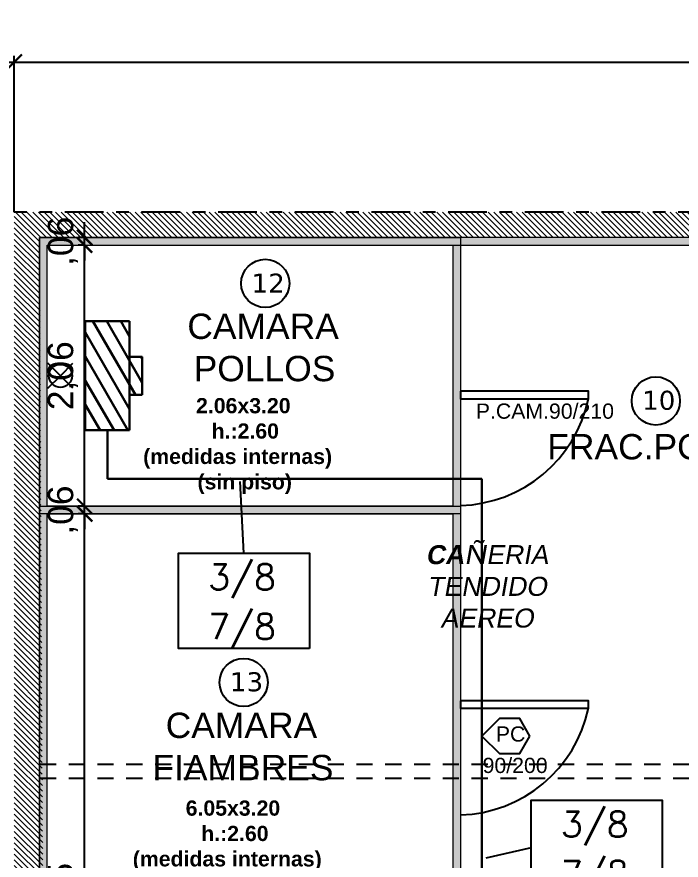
# Model space of a CAD drawing. Header units: metres. Extents: x 1093 to 1459, y -137 to 62.
# Drawn here: x 1100.01 to 1105.25, y -5.58 to 1.07 of the extents above; entities that cross this region are included whole.
import ezdxf

# ---------------------------------------------------------------- set-up
doc = ezdxf.new("R2010")
doc.units = ezdxf.units.M
doc.header["$LTSCALE"] = 0.508
doc.header["$PDMODE"] = 1
doc.header["$PDSIZE"] = -2
doc.linetypes.add('ACAD_ISO10W100', pattern=[18, 12, -3, 0, -3])
doc.linetypes.add('HIDDEN', pattern=[0.375, 0.25, -0.125])
doc.layers.get('0').update_dxf_attribs({"color": 9})
doc.layers.get('Defpoints').update_dxf_attribs({"color": 9})
for name, color, linetype in [('1-EJES', 9, 'ACAD_ISO10W100'), ('1-PROY', 9, 'HIDDEN'), ('2-Desig-Carp', 9, 'Continuous'), ('2-texto', 9, 'Continuous'), ('3-camara', 9, 'Continuous'), ('3-muros', 9, 'Continuous'), ('8-cotas-100', 9, 'Continuous'), ('9-Hatch', 9, 'Continuous'), ('9-Hatch existente', 9, 'Continuous'), ('arq carpinterias', 9, 'Continuous'), ('IFA-Desagues', 212, 'Continuous'), ('IFA-MEDIA 02', 40, 'Continuous'), ('IFA-TEXTOS', 70, 'Continuous')]:
    doc.layers.add(name, color=color, linetype=linetype)
doc.layers.add('IFA-MEDIA 01', color=30, linetype='Continuous', lineweight=30)
doc.styles.add('ARIAL', font='arial.ttf', dxfattribs={"width": 1.15, "oblique": 10})
doc.styles.add('Helvetica (bold)', font='')
doc.styles.add('swiss', font='swissel.ttf')
doc.styles.get('Helvetica (bold)').set_extended_font_data('Helvetica', bold=True)
doc.dimstyles.new('dim-100', dxfattribs={"dimtxt": 0.2, "dimasz": 0.12, "dimexe": 0.05, "dimexo": 0, "dimgap": 0.05, "dimtad": 1, "dimzin": 4, "dimtxsty": 'swiss', "dimblk": 'ARCHTICK', "dimcen": 0.5, "dimdle": 0.1, "dimclrd": 256, "dimclre": 252, "dimclrt": 256, "dimadec": 0, "dimazin": 0, "dimtfac": 1, "dimtix": 1, "dimtmove": 2, "dimatfit": 3, "dimldrblk": 'OPEN30', "dimfxl": 0.05, "dimtolj": 1, "dimtzin": 0, "dimarcsym": 0})

# ---------------------------------------------------------------- blocks, each defined once
blk = doc.blocks.new('_ARCHTICK')
at = {"color": 0, "linetype": 'ByBlock', "const_width": 0.15}
blk.add_lwpolyline([(-0.5, -0.5), (0.5, 0.5)], dxfattribs=at)
blk = doc.blocks.new('*D604')
at = {"layer": '8-cotas-100', "color": 252, "linetype": 'Continuous', "lineweight": -2, "transparency": 16777216}
for p, q in [((1099.9886, -0.4671), (1099.9886, 0.7672)), ((1125.4886, -0.4671), (1125.4886, 0.7672))]:
    blk.add_line(p, q, dxfattribs=at)
at = {"layer": '8-cotas-100', "linetype": 'Continuous', "lineweight": -2, "transparency": 16777216}
blk.add_line((1099.8886, 0.7172), (1125.5886, 0.7172), dxfattribs=at)
at = {"layer": 'Defpoints', "color": 0, "linetype": 'Continuous', "transparency": 16777216}
for p in [(1125.4886, 0.7172), (1099.9886, -0.4671), (1125.4886, -0.4671)]:
    blk.add_point(p, dxfattribs=at)
at = {"layer": '8-cotas-100', "linetype": 'Continuous', "lineweight": -2, "transparency": 16777216, "xscale": 0.12, "yscale": 0.12, "zscale": 0.12, "rotation": 180}
blk.add_blockref('_ARCHTICK', (1099.9886, 0.7172), dxfattribs=at)
at = {"layer": '8-cotas-100', "linetype": 'Continuous', "lineweight": -2, "transparency": 16777216, "xscale": 0.12, "yscale": 0.12, "zscale": 0.12}
blk.add_blockref('_ARCHTICK', (1125.4886, 0.7172), dxfattribs=at)
at = {"layer": '8-cotas-100', "linetype": 'Continuous', "lineweight": 0, "transparency": 16777216, "insert": (1112.7386, 0.889), "char_height": 0.2, "attachment_point": 5, "style": 'swiss'}
blk.add_mtext('\\A1;25,50', dxfattribs=at)
blk = doc.blocks.new('_Open30')
at = {"color": 0, "linetype": 'ByBlock', "lineweight": -2}
for p, q in [((-1, 0.268), (0, 0)), ((0, 0), (-1, -0.268)), ((0, 0), (-1, 0))]:
    blk.add_line(p, q, dxfattribs=at)
blk = doc.blocks.new('*D621')
at = {"layer": '8-cotas-100', "linetype": 'Continuous', "lineweight": -2, "transparency": 16777216}
blk.add_line((1100.5435, -8.9971), (1100.5435, -2.7471), dxfattribs=at)
at = {"layer": '8-cotas-100', "color": 252, "linetype": 'Continuous', "lineweight": -2, "transparency": 16777216}
for p, q in [((1100.5435, -2.8471), (1100.4935, -2.8471)), ((1100.5435, -8.8971), (1100.4935, -8.8971))]:
    blk.add_line(p, q, dxfattribs=at)
at = {"layer": 'Defpoints', "color": 0, "linetype": 'Continuous', "transparency": 16777216}
for p in [(1100.5435, -2.8471), (1100.5435, -2.8471), (1100.5435, -8.8971)]:
    blk.add_point(p, dxfattribs=at)
at = {"layer": '8-cotas-100', "linetype": 'Continuous', "lineweight": -2, "transparency": 16777216, "xscale": 0.12, "yscale": 0.12, "zscale": 0.12}
for p, rotation in [((1100.5435, -2.8471), 90), ((1100.5435, -8.8971), 270)]:
    blk.add_blockref('_ARCHTICK', p, dxfattribs=dict(at, rotation=rotation))
at = {"layer": '8-cotas-100', "linetype": 'Continuous', "lineweight": 0, "transparency": 16777216, "insert": (1100.3719, -5.8721), "char_height": 0.2, "attachment_point": 5, "rotation": 90, "style": 'swiss'}
blk.add_mtext('\\A1;6,05', dxfattribs=at)
blk = doc.blocks.new('*D622')
at = {"layer": '8-cotas-100', "linetype": 'Continuous', "lineweight": -2, "transparency": 16777216}
for p, q in [((1100.5435, -2.7871), (1100.5435, -2.6671)), ((1100.5435, -2.8471), (1100.5435, -2.7871)), ((1100.5435, -2.8471), (1100.5435, -2.9671))]:
    blk.add_line(p, q, dxfattribs=at)
at = {"layer": '8-cotas-100', "color": 252, "linetype": 'Continuous', "lineweight": -2, "transparency": 16777216}
for p, q in [((1100.5435, -2.7871), (1100.4935, -2.7871)), ((1100.5435, -2.8471), (1100.4935, -2.8471))]:
    blk.add_line(p, q, dxfattribs=at)
at = {"layer": 'Defpoints', "color": 0, "linetype": 'Continuous', "transparency": 16777216}
for p in [(1100.5435, -2.7871), (1100.5435, -2.7871), (1100.5435, -2.8471)]:
    blk.add_point(p, dxfattribs=at)
at = {"layer": '8-cotas-100', "linetype": 'Continuous', "lineweight": -2, "transparency": 16777216, "xscale": 0.12, "yscale": 0.12, "zscale": 0.12}
for p, rotation in [((1100.5435, -2.7871), 270), ((1100.5435, -2.8471), 90)]:
    blk.add_blockref('_ARCHTICK', p, dxfattribs=dict(at, rotation=rotation))
at = {"layer": '8-cotas-100', "linetype": 'Continuous', "lineweight": 0, "transparency": 16777216, "insert": (1100.3719, -2.8171), "char_height": 0.2, "attachment_point": 5, "rotation": 90, "style": 'swiss'}
blk.add_mtext('\\A1;,06', dxfattribs=at)
blk = doc.blocks.new('*D623')
at = {"layer": '8-cotas-100', "linetype": 'Continuous', "lineweight": -2, "transparency": 16777216}
blk.add_line((1100.5435, -2.8871), (1100.5435, -0.6271), dxfattribs=at)
at = {"layer": '8-cotas-100', "color": 252, "linetype": 'Continuous', "lineweight": -2, "transparency": 16777216}
for p, q in [((1100.5435, -0.7271), (1100.4935, -0.7271)), ((1100.5435, -2.7871), (1100.4935, -2.7871))]:
    blk.add_line(p, q, dxfattribs=at)
at = {"layer": 'Defpoints', "color": 0, "linetype": 'Continuous', "transparency": 16777216}
for p in [(1100.5435, -0.7271), (1100.5435, -0.7271), (1100.5435, -2.7871)]:
    blk.add_point(p, dxfattribs=at)
at = {"layer": '8-cotas-100', "linetype": 'Continuous', "lineweight": -2, "transparency": 16777216, "xscale": 0.12, "yscale": 0.12, "zscale": 0.12}
for p, rotation in [((1100.5435, -0.7271), 90), ((1100.5435, -2.7871), 270)]:
    blk.add_blockref('_ARCHTICK', p, dxfattribs=dict(at, rotation=rotation))
at = {"layer": '8-cotas-100', "linetype": 'Continuous', "lineweight": 0, "transparency": 16777216, "insert": (1100.3718, -1.7571), "char_height": 0.2, "attachment_point": 5, "rotation": 90, "style": 'swiss'}
blk.add_mtext('\\A1;2,06', dxfattribs=at)
blk = doc.blocks.new('*D624')
at = {"layer": '8-cotas-100', "linetype": 'Continuous', "lineweight": -2, "transparency": 16777216}
for p, q in [((1100.5435, -0.6671), (1100.5435, -0.5471)), ((1100.5435, -0.7271), (1100.5435, -0.6671)), ((1100.5435, -0.7271), (1100.5435, -0.8471))]:
    blk.add_line(p, q, dxfattribs=at)
at = {"layer": '8-cotas-100', "color": 252, "linetype": 'Continuous', "lineweight": -2, "transparency": 16777216}
for p, q in [((1100.5435, -0.6671), (1100.4935, -0.6671)), ((1100.5435, -0.7271), (1100.4935, -0.7271))]:
    blk.add_line(p, q, dxfattribs=at)
at = {"layer": 'Defpoints', "color": 0, "linetype": 'Continuous', "transparency": 16777216}
for p in [(1100.5435, -0.6671), (1100.5435, -0.6671), (1100.5435, -0.7271)]:
    blk.add_point(p, dxfattribs=at)
at = {"layer": '8-cotas-100', "linetype": 'Continuous', "lineweight": -2, "transparency": 16777216, "xscale": 0.12, "yscale": 0.12, "zscale": 0.12}
for p, rotation in [((1100.5435, -0.6671), 270), ((1100.5435, -0.7271), 90)]:
    blk.add_blockref('_ARCHTICK', p, dxfattribs=dict(at, rotation=rotation))
at = {"layer": '8-cotas-100', "linetype": 'Continuous', "lineweight": 0, "transparency": 16777216, "insert": (1100.3719, -0.6971), "char_height": 0.2, "attachment_point": 5, "rotation": 90, "style": 'swiss'}
blk.add_mtext('\\A1;,06', dxfattribs=at)

msp = doc.modelspace()

# ---------------------------------------------------------------- hatches: boundary and pattern name
at = {"layer": '3-camara', "lineweight": 0}
h = msp.add_hatch(color=256, dxfattribs=at)
h.dxf.hatch_style = 1
h.paths.add_polyline_path([(1100.2486, -2.8471), (1100.1886, -2.8471), (1100.1886, -8.8971), (1100.2486, -8.8971)])
at = {"layer": '9-Hatch'}
h = msp.add_hatch(color=256, dxfattribs=at)
h.dxf.hatch_style = 1
h.paths.add_polyline_path([(1116.4184, -5.7871), (1114.1888, -5.7871), (1114.1888, -5.8471), (1116.4184, -5.8471)])
h.paths.add_polyline_path([(1114.0686, -5.7871), (1113.1386, -5.787), (1113.1386, -5.847), (1114.0686, -5.8471)])
h.paths.add_polyline_path([(1113.1986, -4.6871), (1113.1386, -4.6871), (1113.1386, -4.7371), (1113.1986, -4.7371)])
h.paths.add_polyline_path([(1113.1986, -1.9563, -0.015039), (1113.1386, -1.9604), (1113.1386, -4.6271), (1110.5815, -4.6271, -0.015039), (1110.5774, -4.6871), (1113.1986, -4.6871)])
h.paths.add_polyline_path([(1109.68, -4.6271), (1109.1386, -4.6271), (1109.1386, -3.2671), (1109.0786, -3.2671), (1109.0786, -4.6871), (1109.68, -4.6871)])
h.paths.add_polyline_path([(1109.1386, -0.7271), (1109.1386, -0.6671), (1106.9386, -0.6671), (1106.9386, -3.2669), (1106.9423, -3.2669), (1107.7003, -3.267, -0.025076), (1107.6916, -3.1671), (1107.0386, -3.1671), (1107.0386, -0.7671), (1109.0386, -0.7671), (1109.0386, -3.1671), (1108.5931, -3.1671), (1108.5931, -3.2671), (1109.1386, -3.2671)])
h.paths.add_polyline_path([(1113.1986, -0.6671), (1109.1386, -0.6671), (1109.1386, -0.7271), (1113.1386, -0.7271), (1113.1386, -1.0589), (1113.1986, -1.0589)])
h.paths.add_polyline_path([(1103.5086, -2.7871), (1100.1886, -2.7871), (1100.1886, -2.8471), (1103.5086, -2.8471)], flags=17)
h.paths.add_polyline_path([(1103.5086, -2.8471), (1103.4486, -2.8471), (1103.4486, -4.8216), (1103.5086, -4.8216)], flags=17)
h.paths.add_polyline_path([(1103.5086, -0.6671), (1100.1886, -0.6671), (1100.1886, -2.7871), (1100.2486, -2.7871), (1100.2486, -0.7271), (1103.4486, -0.7271), (1103.4486, -2.7871), (1103.5086, -2.7871)])
h.paths.add_polyline_path([(1103.5086, -8.9571), (1103.4486, -8.9571), (1103.4486, -12.7571), (1100.2486, -12.7571), (1100.2486, -8.9571), (1100.1886, -8.9571), (1100.1886, -12.8171), (1103.5086, -12.8171)])
h.paths.add_polyline_path([(1103.5086, -8.8971), (1100.1886, -8.8971), (1100.1886, -8.9571), (1100.2486, -8.9571), (1103.4486, -8.9571), (1103.5086, -8.9571)])
h.paths.add_polyline_path([(1103.5086, -2.7871), (1100.1886, -2.7871), (1100.1886, -8.7621), (1100.2486, -8.7621), (1100.2486, -2.8471), (1103.4486, -2.8471), (1103.4486, -8.7621), (1103.5086, -8.7621)])
h.paths.add_polyline_path([(1103.5086, -8.7621), (1103.4486, -8.7621), (1103.4486, -8.8721), (1103.5086, -8.8721)])
h.paths.add_polyline_path([(1103.5086, -8.8721), (1103.4486, -8.8721), (1103.4486, -8.8971), (1103.5086, -8.8971)])
h.paths.add_polyline_path([(1106.9386, -7.8971), (1103.5086, -7.8971), (1103.5086, -7.9571), (1106.9386, -7.9571)])
h = msp.add_hatch(color=256, dxfattribs=at)
h.dxf.hatch_style = 1
h.paths.add_polyline_path([(1106.9386, -0.6671), (1103.5086, -0.6671), (1103.5086, -0.7271), (1106.9386, -0.7271)])
h = msp.add_hatch(color=256, dxfattribs=at)
h.dxf.hatch_style = 1
h.paths.add_polyline_path([(1103.5086, -2.8471), (1103.4486, -2.8471), (1103.4486, -4.8216), (1103.5086, -4.8216)])
h.paths.add_polyline_path([(1103.5086, -2.7871), (1100.1886, -2.7871), (1100.1886, -2.8471), (1103.5086, -2.8471)])
at = {"layer": '9-Hatch existente', "linetype": 'Continuous', "lineweight": 0}
h = msp.add_hatch(dxfattribs=at)
h.set_pattern_fill('ANSI31', color=256, scale=0.01, angle=-90)
h.set_pattern_definition([(315, (-161.835035, 0), (0.0224506403, 0.0224506403), [])])
h.paths.add_polyline_path([(1125.4886, 12.1329), (1125.6886, 12.1329), (1125.6886, -0.6071), (1125.6886, -0.6671), (1100.1886, -0.6671), (1100.2503, -12.9889), (1096.9386, -12.9889), (1096.9386, -37.9171), (1096.7386, -37.9171), (1096.7386, -12.8171), (1099.9886, -12.8171), (1099.9886, -0.4671), (1125.4886, -0.4671)])
at = {"layer": 'IFA-MEDIA 01'}
h = msp.add_hatch(dxfattribs=at)
h.set_pattern_fill('LINE', color=256, scale=0.03, angle=1020, style=0)
h.set_pattern_definition([(300, (-560.25269, -196.25297), (0.0824889196, 0.047625), [])])
h.paths.add_polyline_path([(1100.8986, -1.9071), (1100.9986, -1.9071), (1100.9986, -1.6071), (1100.8986, -1.6071)])
h.paths.add_polyline_path([(1100.5486, -2.1871), (1100.8986, -2.1871), (1100.8986, -1.3271), (1100.5486, -1.3271)])

# ---------------------------------------------------------------- linework, layer by layer
at = {"layer": '1-EJES', "linetype": 'ACAD_ISO10W100', "ltscale": 0.05}
msp.add_line((1125.4886, -0.4671), (1099.9886, -0.4671), dxfattribs=at)
at = {"layer": '1-PROY'}
for p, q in [((1100.1912, -4.8216), (1114.0686, -4.8216)), ((1100.1912, -4.9316), (1114.0686, -4.9316))]:
    msp.add_line(p, q, dxfattribs=at)
at = {"layer": '2-texto'}
for centre in [(1101.9684, -1.0288), (1105.0494, -1.9558), (1101.7976, -4.1765)]:
    msp.add_circle(centre, 0.1901, dxfattribs=at)
at = {"layer": '3-camara', "linetype": 'Continuous', "lineweight": 0}
msp.add_line((1103.4486, -0.7271), (1106.9386, -0.7271), dxfattribs=at)
for points in [[(1100.1886, -0.6671), (1103.5086, -0.6671), (1103.5086, -2.8471), (1100.1886, -2.8471)], [(1100.2486, -0.7271), (1103.4486, -0.7271), (1103.4486, -2.7871), (1100.2486, -2.7871)], [(1100.1886, -2.7871), (1103.5086, -2.7871), (1103.5086, -8.9571), (1100.1886, -8.9571)], [(1100.2486, -2.8471), (1103.4486, -2.8471), (1103.4486, -8.8971), (1100.2486, -8.8971)]]:
    msp.add_lwpolyline(points, close=True, dxfattribs=at)
at = {"layer": '3-camara'}
for points in [[(1103.5086, -1.8799), (1103.5086, -1.9399), (1104.5186, -1.9399), (1104.5186, -1.8799)], [(1103.5086, -4.3202), (1103.5086, -4.3802), (1104.5186, -4.3802), (1104.5186, -4.3202)]]:
    msp.add_lwpolyline(points, close=True, dxfattribs=at)
for centre in [(1103.4775, -1.7172), (1103.4775, -4.1575)]:
    msp.add_arc(centre, 1.0646, 271.67314, 347.9269, dxfattribs=at)
at = {"layer": '3-muros', "linetype": 'Continuous', "lineweight": 0}
for p, q in [((1125.6886, -0.6671), (1100.1886, -0.6671)), ((1100.1886, -0.6671), (1100.1886, -12.8171)), ((1100.1886, -0.6671), (1100.1886, -12.8171))]:
    msp.add_line(p, q, dxfattribs=at)
at = {"layer": 'arq carpinterias'}
msp.add_lwpolyline([(1104.055, -4.5994), (1103.9753, -4.4613), (1103.8159, -4.4613), (1103.6762, -4.5994), (1103.8159, -4.7374), (1103.9753, -4.7374)], close=True, dxfattribs=at)
at = {"layer": 'IFA-Desagues'}
for p, q in [((1100.3524, -1.7571), (1100.2538, -1.6585)), ((1100.3524, -1.7571), (1100.451, -1.6585)), ((1100.2538, -1.8557), (1100.3524, -1.7571)), ((1100.451, -1.8557), (1100.3524, -1.7571))]:
    msp.add_line(p, q, dxfattribs=at)
msp.add_circle((1100.3524, -1.7571), 0.0916, dxfattribs=at)
at = {"layer": 'IFA-MEDIA 01'}
for p, q in [((1100.5486, -2.1871), (1100.5486, -1.3271)), ((1100.5486, -1.3271), (1100.8986, -1.3271)), ((1100.8986, -2.1871), (1100.8986, -1.3271)), ((1100.9986, -1.6071), (1100.8986, -1.6071)), ((1100.9986, -1.9071), (1100.9986, -1.6071)), ((1100.8986, -1.9071), (1100.9986, -1.9071)), ((1100.5486, -2.1871), (1100.8986, -2.1871)), ((1100.7236, -2.1871), (1100.7236, -2.5711)), ((1100.7236, -2.5711), (1103.6772, -2.5711)), ((1103.6772, -2.5711), (1103.6772, -9.9638))]:
    msp.add_line(p, q, dxfattribs=at)
at = {"layer": 'IFA-MEDIA 02'}
for p, q in [((1101.7998, -3.1564), (1101.7694, -2.5925)), ((1104.0659, -5.482), (1103.7075, -5.5614))]:
    msp.add_line(p, q, dxfattribs=at)
for points in [[(1102.3161, -3.9087), (1101.2835, -3.9087), (1101.2835, -3.1564), (1102.3161, -3.1564)], [(1105.0986, -5.8581), (1104.0659, -5.8581), (1104.0659, -5.1059), (1105.0986, -5.1059)]]:
    msp.add_lwpolyline(points, close=True, dxfattribs=at)

# ---------------------------------------------------------------- texts
at = {"layer": '2-Desig-Carp', "char_height": 0.12, "width": 5.113846, "attachment_point": 3, "style": 'swiss'}
for s, insert in [('{\\fArial|b0|i0|c0|p34;P.CAM.90/210}', (1104.7193, -1.9762)), ('PC', (1104.02, -4.5232)), ('{\\fArial|b0|i0|c0|p34;90/200}', (1104.1957, -4.7708))]:
    msp.add_mtext(s, dxfattribs=dict(at, insert=insert))
at = {"layer": '2-texto', "style": 'swiss'}
for s, insert, char_height, width, attachment_point in [('{\\fVerdana|b0|i0|c0|p34;12}', (1101.8604, -1.1016), 0.15, 0.294755, 7), ('\\pi0.59368;{\\fArial|b0|i0|c0|p34;CAMARA\\P\\pi0.64361;POLLOS}', (1100.7599, -1.2671), 0.2, 2.369214, 1), ('{\\fVerdana|b0|i0|c0|p34;10}', (1104.9413, -2.0286), 0.15, 0.294755, 7), ('\\pi0.31735;{\\fArial|b0|i0|c0|p34;FRAC.POLLO}', (1103.8757, -2.217), 0.2, 2.369214, 1), ('{\\fVerdana|b0|i0|c0|p34;13}', (1101.6896, -4.2492), 0.15, 0.294755, 7), ('\\pi0.59368;{\\fArial|b0|i0|c0|p34;CAMARA\\P\\pi0.48925;FIAMBRES}', (1100.5891, -4.4147), 0.2, 2.369214, 1)]:
    msp.add_mtext(s, dxfattribs=dict(at, insert=insert, char_height=char_height, width=width, attachment_point=attachment_point))
at = {"layer": '2-texto', "linetype": 'Continuous', "lineweight": 0, "char_height": 0.12, "attachment_point": 1, "style": 'Helvetica (bold)'}
for s, width, insert in [('\\pi0.95937; \\P\\pi0.58222;2.06x3.20\\P\\pi0.70508;h.:2.60\\P\\pi0.16508;(medidas internas)\\P\\pi0.59365;(sin piso)', 2.027302, (1100.8402, -1.7333)), ('\\pi1.0584; \\P\\pi0.68128;6.05x3.20\\P\\pi0.80413;h.:2.60\\P\\pi0.26413;(medidas internas)\\P\\pi0.6927;(sin piso)', 2.22541, (1100.6592, -4.9075))]:
    msp.add_mtext_dynamic_manual_height_columns(s, width=width, gutter_width=1, heights=[0], dxfattribs=dict(at, insert=insert))
at = {"layer": 'IFA-MEDIA 02', "char_height": 0.201007, "width": 1.049702, "attachment_point": 1}
for s, insert in [('{\\Ftxt.shx|c0;3/8}', (1101.5184, -3.2448)), ('{\\Ftxt.shx|c0;7/8}', (1101.5184, -3.6347)), ('{\\Ftxt.shx|c0;3/8}', (1104.3009, -5.1943)), ('{\\Ftxt.shx|c0;7/8}', (1104.3009, -5.5842))]:
    msp.add_mtext(s, dxfattribs=dict(at, insert=insert))
at = {"layer": 'IFA-TEXTOS', "color": 70, "insert": (1103.717, -3.0935), "char_height": 0.15, "width": 1.475677, "attachment_point": 2, "style": 'ARIAL'}
msp.add_mtext('{\\fArial|b1|i0|c238|p34;CA}Ñ{\\fArial|b0|i0|c238|p34;ERIA TENDIDO AEREO}', dxfattribs=at)

# ---------------------------------------------------------------- dimensions: what is measured, and where the dimension line sits
at = {"layer": '8-cotas-100', "linetype": 'Continuous', "lineweight": 0}
dim = msp.add_linear_dim(base=(1125.4886, 0.7172), p1=(1099.9886, -0.4671), p2=(1125.4886, -0.4671), dimstyle='dim-100', dxfattribs=at)
dim.commit()
dim.dimension.update_dxf_attribs({"geometry": '*D604', "text_midpoint": (1112.7386, 0.889)})
for base, p1, p2, picture, middle in [((1100.5435, -0.6671), (1100.5435, -0.7271), (1100.5435, -0.6671), '*D624', (1100.3719, -0.6971)), ((1100.5435, -0.7271), (1100.5435, -2.7871), (1100.5435, -0.7271), '*D623', (1100.3718, -1.7571)), ((1100.5435, -2.7871), (1100.5435, -2.8471), (1100.5435, -2.7871), '*D622', (1100.3719, -2.8171)), ((1100.5435, -2.8471), (1100.5435, -8.8971), (1100.5435, -2.8471), '*D621', (1100.3719, -5.8721))]:
    dim = msp.add_linear_dim(base=base, p1=p1, p2=p2, angle=90, dimstyle='dim-100', dxfattribs=at)
    dim.commit()
    dim.dimension.update_dxf_attribs({"geometry": picture, "text_midpoint": middle})

doc.saveas('drawing.dxf')
